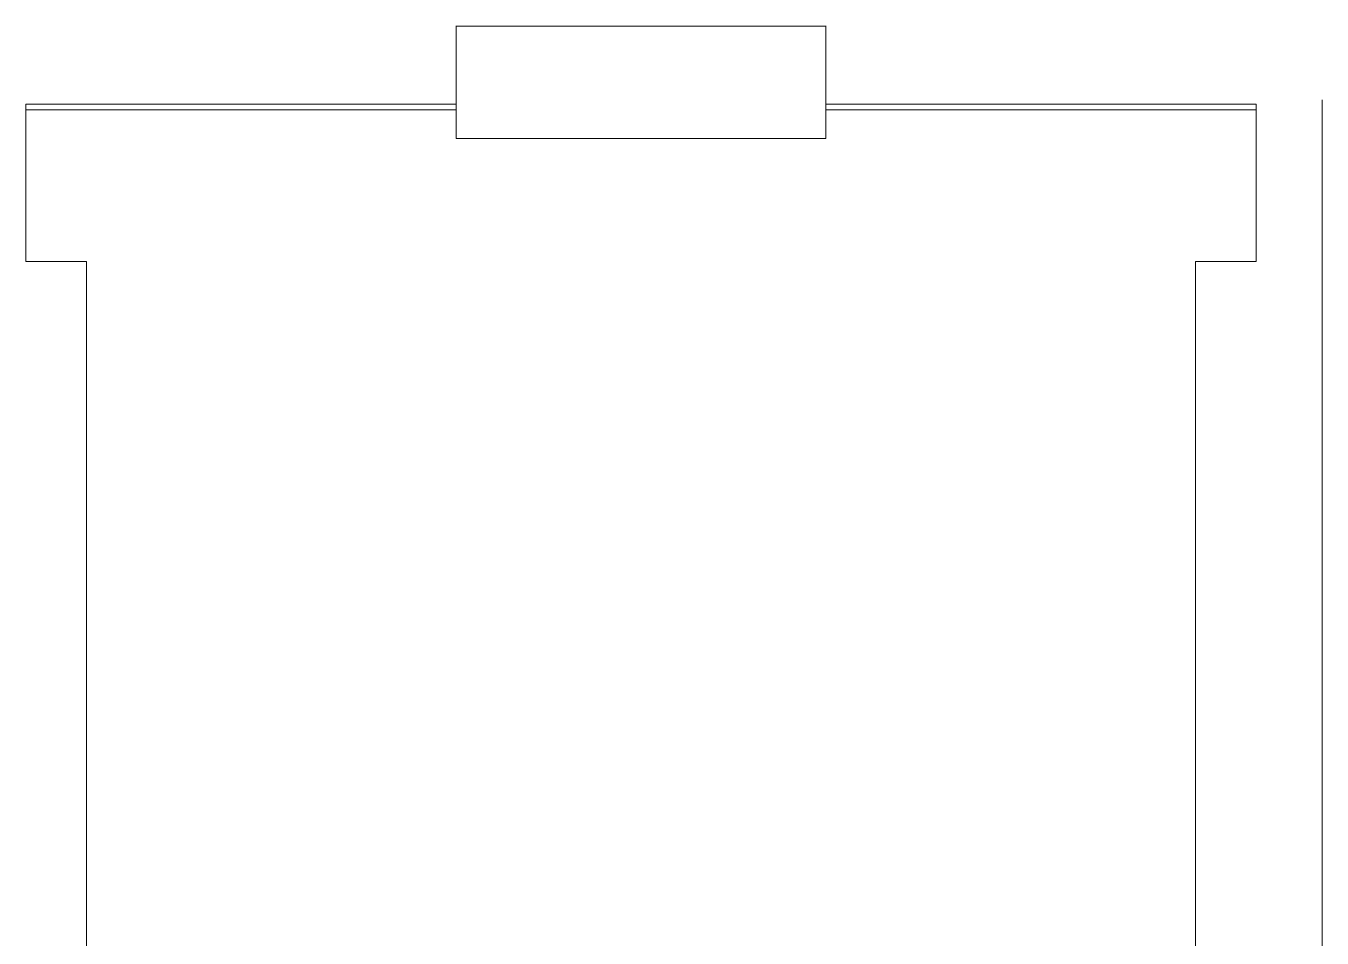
# Model space of a CAD drawing. Header units: millimetres. Extents: x 4137 to 6698, y 1400 to 3585.
# Drawn here: x 5186.8 to 5211.35, y 3057.49 to 3074.77 of the extents above; entities that cross this region are included whole.
import ezdxf

# ---------------------------------------------------------------- set-up
doc = ezdxf.new("R2010")
doc.units = ezdxf.units.MM
doc.layers.add('000-PI-Oprema', color=30, linetype='Continuous', lineweight=5)

msp = doc.modelspace()

# ---------------------------------------------------------------- linework, layer by layer
at = {"layer": '000-PI-Oprema', "color": 0, "linetype": 'ByBlock', "lineweight": 0}
for p, q in [((5201.948, 3074.763), (5194.948, 3074.763)), ((5186.798, 3070.305), (5186.798, 3073.285)), ((5194.948, 3073.285), (5186.798, 3073.285)), ((5194.948, 3073.179), (5186.798, 3073.179)), ((5194.948, 3073.179), (5194.948, 3073.285)), ((5194.948, 3072.635), (5194.948, 3073.179)), ((5201.948, 3073.285), (5201.948, 3073.179)), ((5210.098, 3073.285), (5201.948, 3073.285)), ((5201.948, 3073.179), (5201.948, 3072.635)), ((5210.098, 3073.179), (5201.948, 3073.179)), ((5210.098, 3070.305), (5210.098, 3073.285)), ((5201.948, 3072.635), (5194.948, 3072.635)), ((5187.948, 3070.305), (5186.798, 3070.305)), ((5210.098, 3070.305), (5208.948, 3070.305))]:
    msp.add_line(p, q, dxfattribs=at)
for points in [[(5194.948, 3074.768), (5194.948, 3074.274), (5194.948, 3073.779), (5194.948, 3073.285)], [(5201.948, 3073.285), (5201.948, 3073.779), (5201.948, 3074.274), (5201.948, 3074.768)]]:
    msp.add_open_spline(points, degree=3, dxfattribs=at)
for points, knots in [([(5211.348, 2964.084), (5211.348, 2967.425), (5211.348, 2975.39), (5211.348, 2988.029), (5211.348, 3003.516), (5211.348, 3017.81), (5211.348, 3032.02), (5211.348, 3046.587), (5211.348, 3060.757), (5211.348, 3070.326), (5211.348, 3073.37)], [0, 0, 0, 0, 0.091483, 0.21812, 0.346206, 0.515858, 0.610111, 0.736264, 0.916066, 1, 1, 1, 1]), ([(5187.948, 3070.305), (5187.948, 3068.282), (5187.948, 3059.733), (5187.948, 3046.587), (5187.948, 3032.02), (5187.948, 3017.81), (5187.948, 3003.516), (5187.948, 2988.029), (5187.948, 2975.271), (5187.948, 2966.39), (5187.948, 2962.132), (5187.948, 2961.334)], [0, 0, 0, 0, 0.055935, 0.236292, 0.362833, 0.457376, 0.627551, 0.756032, 0.883059, 0.978086, 1, 1, 1, 1]), ([(5208.948, 3070.305), (5208.948, 3068.282), (5208.948, 3059.733), (5208.948, 3046.587), (5208.948, 3032.02), (5208.948, 3017.81), (5208.948, 3003.516), (5208.948, 2988.029), (5208.948, 2975.271), (5208.948, 2966.39), (5208.948, 2962.132), (5208.948, 2961.334)], [0, 0, 0, 0, 0.055935, 0.236292, 0.362833, 0.457376, 0.627551, 0.756032, 0.883059, 0.978086, 1, 1, 1, 1])]:
    msp.add_open_spline(points, degree=3, knots=knots, dxfattribs=at)

doc.saveas('drawing.dxf')
